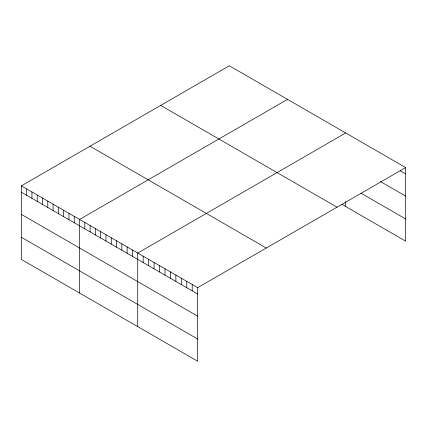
<?xml version="1.0" encoding="UTF-8"?>
<svg xmlns="http://www.w3.org/2000/svg" width="427" height="427" viewBox="0 0 427 427"><rect width="100%" height="100%" fill="white"/><g stroke="black" fill="none" stroke-linecap="round" stroke-linejoin="round"><path stroke-width="0.64" d="M405.65 167.576L197.669 287.654L197.669 361.221L21.35 259.424L21.35 185.857L229.331 65.779L405.65 167.576L405.65 241.143L342 204.394M287.515 99.374L79.534 219.451L79.534 293.013M345.699 132.968L137.724 253.046L137.724 326.607M400.2 170.784L405.65 173.933M380.58 181.635L405.65 196.11M360.959 193.164L405.65 218.966M160.696 105.405L337.015 207.202M89.985 146.231L266.304 248.028M21.35 185.857L197.669 287.654M21.35 192.209L197.669 294.006M21.35 214.391L197.669 316.188M21.35 237.241L197.669 339.038M345.699 201.603L345.699 206.535M192.219 284.51L192.219 290.862M186.77 281.361L186.77 287.713M181.32 278.217L181.32 284.569M175.871 275.068L175.871 281.42M170.421 271.924L170.421 278.276M164.971 268.775L164.971 275.127M159.522 265.631L159.522 271.983M154.072 262.482L154.072 268.834M148.623 259.338L148.623 265.69M143.173 256.189L143.173 262.541M132.434 249.987L132.434 256.344M127.145 246.934L127.145 253.286M121.855 243.881L121.855 250.233M116.566 240.828L116.566 247.18M111.271 237.775L111.271 244.127M105.981 234.722L105.981 241.074M100.692 231.664L100.692 238.02M95.402 228.61L95.402 234.962M90.113 225.557L90.113 231.909M84.824 222.504L84.824 228.856M74.245 216.398L74.245 222.75M68.955 213.34L68.955 219.697M63.666 210.287L63.666 216.638M58.376 207.234L58.376 213.585M53.087 204.181L53.087 210.532M47.797 201.128L47.797 207.479M42.508 198.075L42.508 204.426M37.218 195.016L37.218 201.373M31.929 191.963L31.929 198.315M26.639 188.91L26.639 195.262"/></g></svg>
